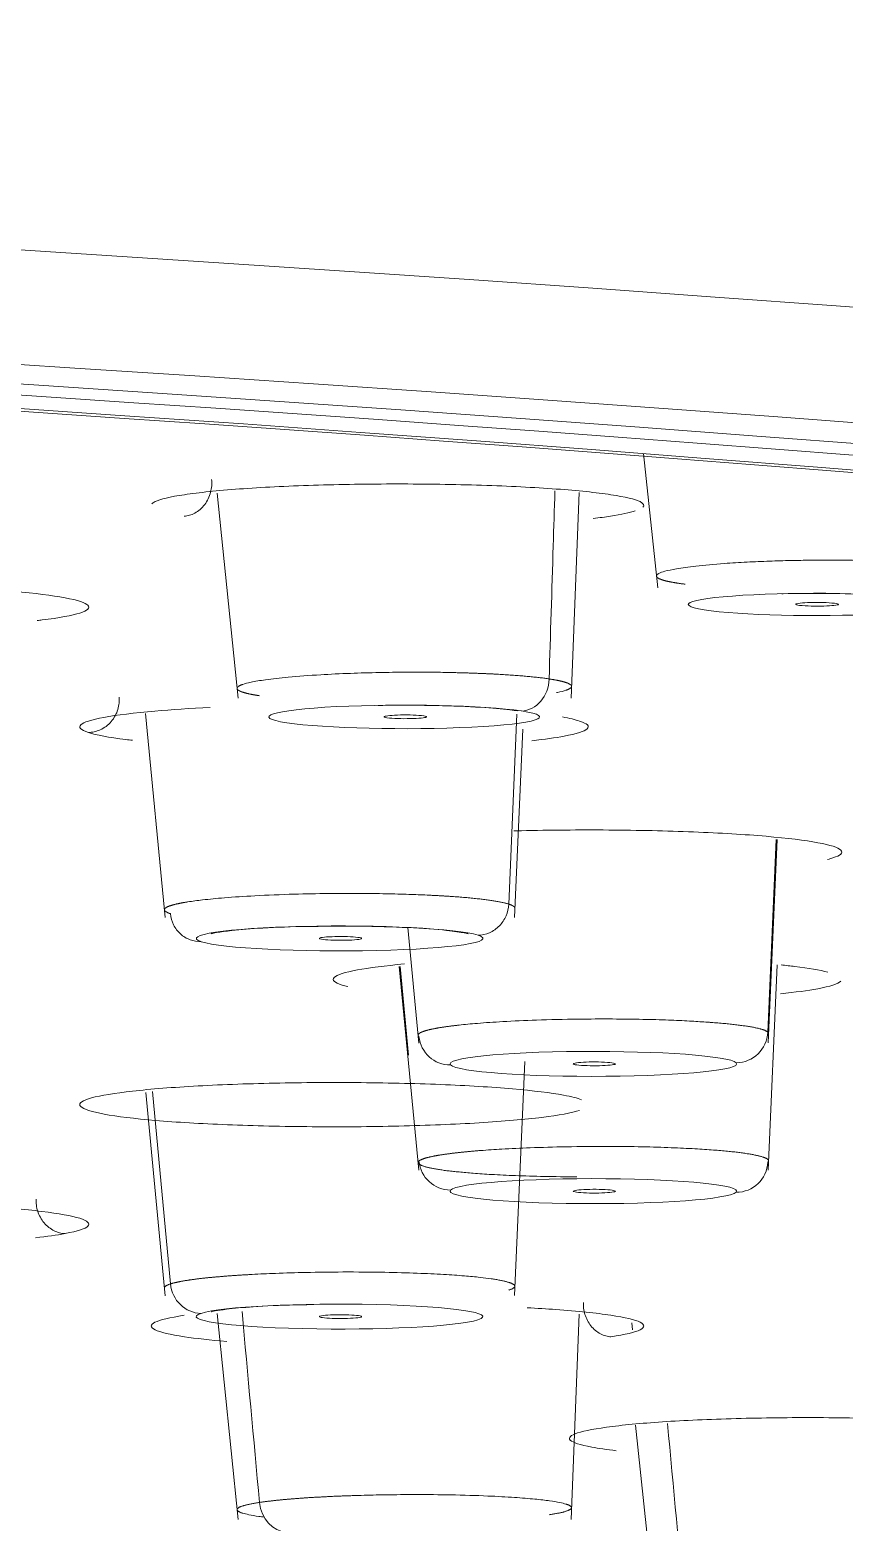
# Model space of a CAD drawing. Extents: x 19821 to 22981, y -91 to 2224.
# Drawn here: x 20763.58 to 20771.24, y 1299.75 to 1313.79 of the extents above; entities that cross this region are included whole.
import ezdxf

# ---------------------------------------------------------------- set-up
doc = ezdxf.new("R2010")
doc.units = 0
doc.header["$LTSCALE"] = 10
doc.header["$MEASUREMENT"] = 0
doc.layers.add('1', color=7, linetype='CONTINUOUS')

msp = doc.modelspace()

# ---------------------------------------------------------------- linework, layer by layer
at = {"layer": '1', "color": 7, "linetype": 'Continuous', "lineweight": 18}
for p, q in [((20769.352, 1309.8), (20769.487, 1308.537)), ((20765.344, 1309.427), (20765.54, 1307.499)), ((20768.671, 1307.5), (20768.749, 1309.434)), ((20764.67, 1307.355), (20764.854, 1305.436)), ((20768.138, 1305.437), (20768.218, 1307.207)), ((20770.602, 1306.171), (20770.522, 1304.359)), ((20770.525, 1304.257), (20770.609, 1306.17)), ((20767.136, 1305.342), (20767.241, 1304.256)), ((20767.055, 1304.975), (20767.241, 1303.059)), ((20767.144, 1304.143), (20767.063, 1304.977)), ((20770.525, 1303.059), (20770.61, 1304.992)), ((20768.138, 1301.88), (20768.237, 1304.084)), ((20764.671, 1303.792), (20764.854, 1301.879)), ((20765.344, 1301.713), (20765.54, 1299.773)), ((20768.671, 1299.774), (20768.749, 1301.707)), ((20769.277, 1300.662), (20769.487, 1298.695))]:
    msp.add_line(p, q, dxfattribs=at)
at = {"layer": '1', "color": 7, "linetype": 'Continuous', "lineweight": 13}
for p, q in [((20768.162, 1307.351), (20768.086, 1305.563)), ((20764.904, 1301.99), (20764.735, 1303.799)), ((20769.249, 1301.557), (20769.243, 1301.625))]:
    msp.add_line(p, q, dxfattribs=at)
msp.add_ellipse((20690.341, 1302.937), major_axis=(-124.486, 0), ratio=0.087156, start_param=3.139264, end_param=4.704892, dxfattribs=at)
at = {"layer": '1', "color": 7, "linetype": 'Continuous', "lineweight": 18}
for centre, major_axis, ratio, start_param, end_param in [((20690.341, 1301.967), (-123.486, 0), 0.087156, 3.213209, 4.704892), ((20690.341, 1301.967), (-121.8, 0), 0.087156, 1.570796, 4.70718), ((20690.341, 1301.967), (-120.85, 0), 0.087156, 1.570796, 4.712389), ((20690.341, 1302.016), (119.248, 0), 0.087156, 4.712389, 7.847018), ((20690.341, 1301.967), (119.464, 0), 0.087156, 4.712389, 7.853982), ((20770.974, 1308.382), (-1.2, 0), 0.087155, 3.753924, 6.892401), ((20770.972, 1308.382), (-1.2, 0), 0.087156, 0.612202, 3.750937), ((20768.206, 1307.678), (-0.045, -0.297), 0.862492, 0.173452, 1.708604), ((20767.103, 1307.324), (-1.274, 0), 0.087155, 3.666372, 6.805494), ((20767.102, 1307.324), (-1.274, 0), 0.087156, 0.524704, 3.663978), ((20766.495, 1305.24), (-1.348, 0), 0.087156, 3.403794, 6.54413), ((20766.495, 1305.24), (-1.348, 0), 0.087156, 0.262058, 3.402688), ((20770.224, 1304.369), (-0.211, -0.213), 0.992382, 0.786094, 2.312754), ((20767.538, 1304.349), (0.211, 0.213), 0.992382, 2.452909, 3.927225), ((20768.881, 1304.06), (-1.348, 0), 0.087156, 3.228904, 6.369982), ((20768.881, 1304.06), (-1.348, 0), 0.087156, 0.0876, 3.228104), ((20767.538, 1303.172), (-0.212, 0.212), 0.992426, 0.878295, 2.352611), ((20770.224, 1303.151), (0.212, -0.212), 0.992426, 5.494667, 7.021327), ((20768.881, 1302.863), (-1.348, 0), 0.087156, 3.054312, 6.195509), ((20768.881, 1302.863), (-1.348, 0), 0.087156, 6.196171, 9.336835), ((20765.192, 1302.012), (-0.093, 0.285), 0.962315, 1.340785, 2.815101), ((20766.494, 1301.683), (-1.348, 0), 0.087156, 2.879779, 6.020976), ((20766.494, 1301.683), (-1.348, 0), 0.087156, 6.021638, 9.162303), ((20690.341, 1301.967), (-123.486, 0), 0.087156, 1.570796, 3.036476), ((20765.999, 1299.953), (-0.045, 0.297), 0.862968, 1.502479, 2.967838)]:
    msp.add_ellipse(centre, major_axis=major_axis, ratio=ratio, start_param=start_param, end_param=end_param, dxfattribs=at)
at = {"layer": '1', "color": 7, "linetype": 'Continuous', "lineweight": 13}
for points, knots in [([(20765.291, 1309.556), (20765.293, 1309.537), (20765.293, 1309.518), (20765.29, 1309.478), (20765.286, 1309.457), (20765.276, 1309.416), (20765.268, 1309.396), (20765.25, 1309.357), (20765.239, 1309.338), (20765.213, 1309.304), (20765.198, 1309.288), (20765.167, 1309.261), (20765.151, 1309.25), (20765.117, 1309.232), (20765.099, 1309.225), (20765.065, 1309.216), (20765.049, 1309.213), (20765.032, 1309.212)], [0, 0, 0, 0, 0.125, 0.125, 0.25, 0.25, 0.375, 0.375, 0.5, 0.5, 0.625, 0.625, 0.75, 0.75, 0.875, 0.875, 1, 1, 1, 1]), ([(20768.52, 1309.449), (20768.514, 1309.277), (20768.496, 1308.688), (20768.478, 1308.098), (20768.465, 1307.681)], [0, 0, 0, 0, 0.292239, 1, 1, 1, 1]), ([(20764.42, 1307.511), (20764.422, 1307.493), (20764.422, 1307.474), (20764.419, 1307.434), (20764.415, 1307.414), (20764.403, 1307.373), (20764.394, 1307.353), (20764.373, 1307.315), (20764.361, 1307.297), (20764.332, 1307.263), (20764.316, 1307.248), (20764.281, 1307.222), (20764.263, 1307.212), (20764.225, 1307.194), (20764.206, 1307.188), (20764.168, 1307.18), (20764.15, 1307.178), (20764.132, 1307.177)], [0, 0, 0, 0, 0.125, 0.125, 0.25, 0.25, 0.375, 0.375, 0.5, 0.5, 0.625, 0.625, 0.75, 0.75, 0.875, 0.875, 1, 1, 1, 1]), ([(20765.192, 1305.209), (20765.156, 1305.209), (20765.121, 1305.215), (20765.054, 1305.24), (20765.023, 1305.258), (20764.971, 1305.307), (20764.949, 1305.336), (20764.917, 1305.401), (20764.907, 1305.436), (20764.904, 1305.473)], [0, 0, 0, 0, 0.25, 0.25, 0.5, 0.5, 0.75, 0.75, 1, 1, 1, 1]), ([(20767.797, 1305.27), (20767.833, 1305.271), (20767.87, 1305.279), (20767.939, 1305.309), (20767.97, 1305.331), (20768.024, 1305.385), (20768.045, 1305.417), (20768.076, 1305.487), (20768.084, 1305.525), (20768.086, 1305.563)], [0, 0, 0, 0, 0.25, 0.25, 0.5, 0.5, 0.75, 0.75, 1, 1, 1, 1]), ([(20763.912, 1302.464), (20763.896, 1302.464), (20763.878, 1302.467), (20763.844, 1302.476), (20763.826, 1302.482), (20763.792, 1302.499), (20763.775, 1302.51), (20763.743, 1302.535), (20763.728, 1302.549), (20763.701, 1302.581), (20763.69, 1302.599), (20763.67, 1302.635), (20763.662, 1302.654), (20763.649, 1302.693), (20763.645, 1302.712), (20763.64, 1302.75), (20763.64, 1302.769), (20763.64, 1302.787)], [0, 0, 0, 0, 0.125, 0.125, 0.25, 0.25, 0.375, 0.375, 0.5, 0.5, 0.625, 0.625, 0.75, 0.75, 0.875, 0.875, 1, 1, 1, 1]), ([(20768.787, 1301.816), (20768.787, 1301.798), (20768.787, 1301.78), (20768.792, 1301.742), (20768.796, 1301.723), (20768.808, 1301.684), (20768.816, 1301.665), (20768.835, 1301.629), (20768.846, 1301.611), (20768.871, 1301.58), (20768.886, 1301.565), (20768.916, 1301.54), (20768.932, 1301.529), (20768.965, 1301.512), (20768.981, 1301.506), (20769.015, 1301.497), (20769.031, 1301.494), (20769.047, 1301.493)], [0, 0, 0, 0, 0.125, 0.125, 0.25, 0.25, 0.375, 0.375, 0.5, 0.5, 0.625, 0.625, 0.75, 0.75, 0.875, 0.875, 1, 1, 1, 1])]:
    msp.add_open_spline(points, degree=3, knots=knots, dxfattribs=at)
at = {"layer": '1', "color": 7, "linetype": 'Continuous', "lineweight": 18}
for points, knots in [([(20764.73, 1309.328), (20764.736, 1309.335), (20764.779, 1309.366), (20764.994, 1309.416), (20765.523, 1309.471), (20766.232, 1309.507), (20767.036, 1309.519), (20767.844, 1309.507), (20768.569, 1309.47), (20768.907, 1309.435), (20769.047, 1309.414)], [0, 0, 0, 0, 0.039206, 0.176462, 0.313718, 0.450975, 0.588231, 0.725487, 0.862744, 1, 1, 1, 1]), ([(20769.047, 1309.414), (20769.184, 1309.393), (20769.342, 1309.356), (20769.364, 1309.314), (20769.348, 1309.297)], [0, 0, 0, 0, 0.577247, 1, 1, 1, 1]), ([(20769.276, 1309.261), (20769.224, 1309.244), (20769.107, 1309.219), (20768.939, 1309.197), (20768.879, 1309.191)], [0, 0, 0, 0, 0.672088, 1, 1, 1, 1]), ([(20769.746, 1308.572), (20769.742, 1308.573), (20769.735, 1308.574), (20769.724, 1308.575), (20769.713, 1308.576), (20769.702, 1308.578), (20769.692, 1308.579), (20769.682, 1308.581), (20769.672, 1308.582), (20769.662, 1308.584), (20769.653, 1308.585), (20769.644, 1308.587), (20769.635, 1308.588), (20769.626, 1308.59), (20769.617, 1308.592), (20769.609, 1308.593), (20769.601, 1308.595), (20769.593, 1308.596), (20769.585, 1308.598), (20769.578, 1308.6), (20769.571, 1308.601), (20769.564, 1308.603), (20769.557, 1308.605), (20769.551, 1308.607), (20769.544, 1308.608), (20769.538, 1308.61), (20769.533, 1308.612), (20769.527, 1308.613), (20769.522, 1308.615), (20769.517, 1308.617), (20769.513, 1308.619), (20769.508, 1308.621), (20769.504, 1308.622), (20769.5, 1308.624), (20769.497, 1308.626), (20769.493, 1308.628), (20769.49, 1308.63), (20769.488, 1308.632), (20769.485, 1308.633), (20769.483, 1308.635), (20769.481, 1308.637), (20769.479, 1308.639), (20769.478, 1308.641), (20769.477, 1308.643), (20769.476, 1308.645), (20769.475, 1308.647), (20769.475, 1308.649), (20769.475, 1308.65), (20769.475, 1308.652), (20769.476, 1308.654), (20769.477, 1308.656), (20769.478, 1308.658), (20769.48, 1308.66), (20769.481, 1308.662), (20769.483, 1308.664), (20769.486, 1308.666), (20769.488, 1308.668), (20769.491, 1308.67), (20769.494, 1308.672), (20769.509, 1308.68), (20769.552, 1308.695), (20769.662, 1308.719), (20769.845, 1308.744), (20770.077, 1308.765), (20770.319, 1308.78), (20770.531, 1308.789), (20770.733, 1308.795), (20770.918, 1308.798), (20771.084, 1308.799), (20771.199, 1308.798), (20771.272, 1308.797), (20771.31, 1308.797), (20771.348, 1308.796), (20771.386, 1308.796), (20771.423, 1308.795), (20771.46, 1308.794), (20771.497, 1308.793), (20771.533, 1308.792), (20771.568, 1308.791), (20771.603, 1308.79), (20771.638, 1308.789), (20771.672, 1308.787), (20771.706, 1308.786), (20771.739, 1308.784), (20771.771, 1308.783), (20771.803, 1308.781), (20771.834, 1308.779), (20771.865, 1308.778), (20771.895, 1308.776), (20771.924, 1308.774), (20771.953, 1308.772), (20771.981, 1308.77), (20772.009, 1308.767), (20772.035, 1308.765), (20772.061, 1308.763), (20772.086, 1308.761), (20772.111, 1308.758), (20772.135, 1308.756), (20772.158, 1308.753), (20772.18, 1308.751), (20772.194, 1308.749), (20772.201, 1308.748)], [0, 0, 0, 0, 0.00417, 0.008345, 0.012526, 0.016711, 0.020901, 0.025097, 0.029297, 0.033503, 0.037713, 0.041929, 0.046149, 0.050375, 0.054606, 0.058841, 0.063082, 0.067328, 0.071579, 0.075835, 0.080095, 0.084361, 0.088632, 0.092908, 0.097189, 0.101475, 0.105766, 0.110062, 0.114363, 0.118669, 0.12298, 0.127297, 0.131618, 0.135944, 0.140275, 0.144611, 0.148952, 0.153299, 0.15765, 0.162006, 0.166367, 0.170733, 0.175105, 0.179481, 0.183862, 0.188248, 0.19264, 0.197036, 0.201437, 0.205843, 0.210254, 0.214671, 0.219092, 0.223518, 0.227949, 0.232385, 0.236827, 0.241273, 0.245724, 0.25018, 0.297768, 0.355265, 0.422644, 0.499872, 0.552453, 0.60066, 0.644497, 0.683967, 0.719072, 0.749813, 0.758147, 0.766462, 0.77476, 0.78304, 0.791302, 0.799547, 0.807774, 0.815984, 0.824176, 0.832351, 0.840508, 0.848648, 0.85677, 0.864875, 0.872962, 0.881032, 0.889084, 0.897119, 0.905137, 0.913137, 0.92112, 0.929086, 0.937034, 0.944965, 0.952879, 0.960775, 0.968655, 0.976517, 0.984362, 0.992189, 1, 1, 1, 1]), ([(20759.501, 1308.428), (20759.574, 1308.445), (20759.805, 1308.483), (20760.34, 1308.529), (20761.106, 1308.561), (20761.939, 1308.568), (20762.758, 1308.549), (20763.474, 1308.506), (20763.79, 1308.467), (20763.912, 1308.444)], [0, 0, 0, 0, 0.111092, 0.259244, 0.407395, 0.555546, 0.703697, 0.851849, 1, 1, 1, 1]), ([(20763.912, 1308.444), (20764.035, 1308.421), (20764.174, 1308.374), (20764.102, 1308.3), (20763.844, 1308.253), (20763.667, 1308.232), (20763.651, 1308.23)], [0, 0, 0, 0, 0.323188, 0.646376, 0.969564, 1, 1, 1, 1]), ([(20770.655, 1308.481), (20770.658, 1308.482), (20770.79, 1308.487), (20771.099, 1308.486), (20771.513, 1308.477), (20771.783, 1308.458), (20771.893, 1308.446), (20771.919, 1308.443)], [0, 0, 0, 0, 0.008885, 0.304918, 0.605079, 0.902571, 1, 1, 1, 1]), ([(20765.741, 1307.523), (20765.737, 1307.524), (20765.73, 1307.525), (20765.72, 1307.526), (20765.711, 1307.528), (20765.701, 1307.529), (20765.692, 1307.531), (20765.683, 1307.533), (20765.674, 1307.534), (20765.666, 1307.536), (20765.657, 1307.538), (20765.649, 1307.539), (20765.641, 1307.541), (20765.634, 1307.543), (20765.626, 1307.544), (20765.619, 1307.546), (20765.613, 1307.548), (20765.606, 1307.55), (20765.6, 1307.551), (20765.594, 1307.553), (20765.588, 1307.555), (20765.582, 1307.557), (20765.577, 1307.559), (20765.572, 1307.56), (20765.567, 1307.562), (20765.563, 1307.564), (20765.559, 1307.566), (20765.555, 1307.568), (20765.551, 1307.57), (20765.548, 1307.572), (20765.545, 1307.573), (20765.542, 1307.575), (20765.54, 1307.577), (20765.537, 1307.579), (20765.535, 1307.581), (20765.534, 1307.583), (20765.532, 1307.585), (20765.531, 1307.587), (20765.531, 1307.589), (20765.53, 1307.591), (20765.53, 1307.593), (20765.53, 1307.595), (20765.531, 1307.597), (20765.531, 1307.599), (20765.532, 1307.601), (20765.534, 1307.603), (20765.535, 1307.604), (20765.537, 1307.606), (20765.539, 1307.608), (20765.542, 1307.61), (20765.545, 1307.612), (20765.548, 1307.614), (20765.551, 1307.616), (20765.555, 1307.618), (20765.559, 1307.62), (20765.563, 1307.622), (20765.568, 1307.624), (20765.573, 1307.626), (20765.578, 1307.628), (20765.602, 1307.636), (20765.661, 1307.652), (20765.799, 1307.675), (20766.014, 1307.7), (20766.29, 1307.72), (20766.585, 1307.734), (20766.857, 1307.742), (20767.104, 1307.745), (20767.32, 1307.745), (20767.464, 1307.743), (20767.55, 1307.741), (20767.589, 1307.74), (20767.628, 1307.739), (20767.666, 1307.738), (20767.704, 1307.737), (20767.741, 1307.736), (20767.778, 1307.734), (20767.815, 1307.733), (20767.851, 1307.732), (20767.886, 1307.73), (20767.921, 1307.728), (20767.955, 1307.727), (20767.988, 1307.725), (20768.021, 1307.723), (20768.053, 1307.721), (20768.084, 1307.719), (20768.115, 1307.717), (20768.145, 1307.715), (20768.175, 1307.712), (20768.203, 1307.71), (20768.231, 1307.708), (20768.258, 1307.705), (20768.284, 1307.703), (20768.31, 1307.7), (20768.335, 1307.698), (20768.359, 1307.695), (20768.382, 1307.692), (20768.404, 1307.69), (20768.425, 1307.687), (20768.446, 1307.684), (20768.459, 1307.682), (20768.465, 1307.681)], [0, 0, 0, 0, 0.004171, 0.008347, 0.012528, 0.016714, 0.020904, 0.0251, 0.029301, 0.033508, 0.037719, 0.041935, 0.046156, 0.050382, 0.054613, 0.058849, 0.06309, 0.067336, 0.071588, 0.075844, 0.080105, 0.084371, 0.088643, 0.092919, 0.0972, 0.101486, 0.105778, 0.110074, 0.114375, 0.118682, 0.122993, 0.127309, 0.131631, 0.135957, 0.140288, 0.144625, 0.148966, 0.153312, 0.157663, 0.16202, 0.166381, 0.170747, 0.175119, 0.179495, 0.183876, 0.188262, 0.192654, 0.19705, 0.201451, 0.205857, 0.210268, 0.214684, 0.219106, 0.223532, 0.227963, 0.232399, 0.23684, 0.241286, 0.245737, 0.250193, 0.2978, 0.355307, 0.422689, 0.499917, 0.562473, 0.618739, 0.668715, 0.712403, 0.749803, 0.758136, 0.766451, 0.774748, 0.783028, 0.79129, 0.799535, 0.807762, 0.815972, 0.824164, 0.832339, 0.840497, 0.848637, 0.856759, 0.864864, 0.872952, 0.881022, 0.889075, 0.897111, 0.905129, 0.91313, 0.921114, 0.92908, 0.937029, 0.944961, 0.952875, 0.960772, 0.968652, 0.976515, 0.984361, 0.992189, 1, 1, 1, 1]), ([(20768.465, 1307.681), (20768.469, 1307.68), (20768.476, 1307.679), (20768.486, 1307.678), (20768.495, 1307.676), (20768.505, 1307.675), (20768.514, 1307.673), (20768.523, 1307.671), (20768.532, 1307.67), (20768.54, 1307.668), (20768.549, 1307.666), (20768.557, 1307.665), (20768.565, 1307.663), (20768.572, 1307.661), (20768.58, 1307.66), (20768.587, 1307.658), (20768.594, 1307.656), (20768.6, 1307.654), (20768.606, 1307.653), (20768.612, 1307.651), (20768.618, 1307.649), (20768.624, 1307.647), (20768.629, 1307.645), (20768.634, 1307.644), (20768.639, 1307.642), (20768.643, 1307.64), (20768.647, 1307.638), (20768.651, 1307.636), (20768.655, 1307.634), (20768.658, 1307.632), (20768.661, 1307.63), (20768.664, 1307.629), (20768.666, 1307.627), (20768.669, 1307.625), (20768.671, 1307.623), (20768.672, 1307.621), (20768.674, 1307.619), (20768.675, 1307.617), (20768.675, 1307.615), (20768.676, 1307.613), (20768.676, 1307.611), (20768.676, 1307.609), (20768.675, 1307.607), (20768.675, 1307.605), (20768.674, 1307.603), (20768.672, 1307.601), (20768.671, 1307.599), (20768.669, 1307.597), (20768.667, 1307.595), (20768.664, 1307.594), (20768.661, 1307.592), (20768.658, 1307.59), (20768.655, 1307.588), (20768.651, 1307.586), (20768.647, 1307.584), (20768.643, 1307.582), (20768.638, 1307.58), (20768.633, 1307.578), (20768.628, 1307.576), (20768.604, 1307.568), (20768.574, 1307.559), (20768.539, 1307.552), (20768.536, 1307.552)], [0, 0, 0, 0, 0.013837, 0.027691, 0.04156, 0.055445, 0.069346, 0.083262, 0.097195, 0.111143, 0.125107, 0.139087, 0.153083, 0.167095, 0.181122, 0.195166, 0.209225, 0.223301, 0.237392, 0.251499, 0.265622, 0.279761, 0.293916, 0.308087, 0.322274, 0.336477, 0.350696, 0.364931, 0.379181, 0.393448, 0.407731, 0.422029, 0.436344, 0.450675, 0.465022, 0.479384, 0.493763, 0.508158, 0.522569, 0.536996, 0.551439, 0.565898, 0.580373, 0.594864, 0.609372, 0.623895, 0.638435, 0.65299, 0.667562, 0.68215, 0.696754, 0.711374, 0.72601, 0.740663, 0.755331, 0.770016, 0.784717, 0.799434, 0.814167, 0.828917, 0.987042, 1, 1, 1, 1]), ([(20766.856, 1307.431), (20766.887, 1307.432), (20767.062, 1307.436), (20767.416, 1307.432), (20767.819, 1307.417), (20768.06, 1307.396), (20768.149, 1307.384), (20768.171, 1307.38)], [0, 0, 0, 0, 0.062584, 0.354278, 0.647193, 0.901698, 1, 1, 1, 1]), ([(20764.132, 1307.177), (20764.057, 1307.202), (20764.013, 1307.25), (20764.232, 1307.321), (20764.694, 1307.378), (20765.088, 1307.404), (20765.278, 1307.413)], [0, 0, 0, 0, 0.263511, 0.527022, 0.790533, 1, 1, 1, 1]), ([(20768.752, 1307.285), (20768.827, 1307.26), (20768.871, 1307.212), (20768.675, 1307.148), (20768.422, 1307.113), (20768.303, 1307.1)], [0, 0, 0, 0, 0.373012, 0.746025, 1, 1, 1, 1]), ([(20764.547, 1307.104), (20764.526, 1307.106), (20764.338, 1307.128), (20764.207, 1307.153), (20764.132, 1307.177)], [0, 0, 0, 0, 0.111, 1, 1, 1, 1]), ([(20768.134, 1306.252), (20768.157, 1306.252), (20768.444, 1306.259), (20769.032, 1306.264), (20769.841, 1306.246), (20770.539, 1306.204), (20771.04, 1306.142), (20771.184, 1306.096), (20771.209, 1306.07)], [0, 0, 0, 0, 0.017504, 0.214003, 0.410502, 0.607002, 0.803501, 1, 1, 1, 1]), ([(20771.209, 1306.07), (20771.234, 1306.045), (20771.202, 1306.016), (20771.103, 1305.988), (20771.084, 1305.984)], [0, 0, 0, 0, 0.828512, 1, 1, 1, 1]), ([(20764.904, 1305.473), (20764.902, 1305.473), (20764.898, 1305.475), (20764.893, 1305.476), (20764.888, 1305.478), (20764.884, 1305.48), (20764.879, 1305.482), (20764.875, 1305.484), (20764.872, 1305.486), (20764.868, 1305.487), (20764.865, 1305.489), (20764.862, 1305.491), (20764.859, 1305.493), (20764.857, 1305.495), (20764.855, 1305.497), (20764.853, 1305.499), (20764.851, 1305.501), (20764.85, 1305.502), (20764.849, 1305.504), (20764.848, 1305.506), (20764.848, 1305.508), (20764.847, 1305.51), (20764.847, 1305.512), (20764.848, 1305.514), (20764.849, 1305.516), (20764.85, 1305.518), (20764.851, 1305.52), (20764.853, 1305.522), (20764.854, 1305.524), (20764.857, 1305.526), (20764.859, 1305.528), (20764.862, 1305.53), (20764.865, 1305.532), (20764.869, 1305.534), (20764.872, 1305.536), (20764.876, 1305.538), (20764.881, 1305.54), (20764.885, 1305.542), (20764.89, 1305.544), (20764.896, 1305.545), (20764.901, 1305.547), (20764.907, 1305.549), (20764.914, 1305.551), (20764.92, 1305.553), (20764.927, 1305.555), (20764.934, 1305.557), (20764.942, 1305.559), (20764.95, 1305.561), (20764.958, 1305.563), (20764.966, 1305.565), (20764.975, 1305.567), (20764.984, 1305.569), (20764.993, 1305.571), (20765.003, 1305.573), (20765.013, 1305.575), (20765.024, 1305.577), (20765.034, 1305.578), (20765.045, 1305.58), (20765.057, 1305.582), (20765.105, 1305.59), (20765.211, 1305.604), (20765.418, 1305.624), (20765.706, 1305.643), (20766.041, 1305.657), (20766.377, 1305.663), (20766.67, 1305.664), (20766.924, 1305.661), (20767.138, 1305.655), (20767.276, 1305.65), (20767.356, 1305.646), (20767.393, 1305.644), (20767.43, 1305.642), (20767.465, 1305.64), (20767.5, 1305.638), (20767.534, 1305.636), (20767.567, 1305.633), (20767.599, 1305.631), (20767.63, 1305.629), (20767.661, 1305.626), (20767.69, 1305.624), (20767.719, 1305.621), (20767.747, 1305.618), (20767.774, 1305.615), (20767.8, 1305.613), (20767.825, 1305.61), (20767.849, 1305.607), (20767.872, 1305.604), (20767.894, 1305.601), (20767.916, 1305.598), (20767.936, 1305.595), (20767.955, 1305.592), (20767.974, 1305.589), (20767.991, 1305.586), (20768.008, 1305.582), (20768.023, 1305.579), (20768.038, 1305.576), (20768.051, 1305.573), (20768.064, 1305.569), (20768.076, 1305.566), (20768.083, 1305.564), (20768.086, 1305.563)], [0, 0, 0, 0, 0.004078, 0.008164, 0.012259, 0.016362, 0.020473, 0.024592, 0.02872, 0.032856, 0.037, 0.041153, 0.045314, 0.049483, 0.05366, 0.057846, 0.06204, 0.066242, 0.070452, 0.074671, 0.078898, 0.083133, 0.087376, 0.091628, 0.095888, 0.100156, 0.104433, 0.108717, 0.11301, 0.117312, 0.121621, 0.125939, 0.130265, 0.134599, 0.138942, 0.143292, 0.147651, 0.152019, 0.156394, 0.160778, 0.16517, 0.16957, 0.173979, 0.178395, 0.18282, 0.187253, 0.191695, 0.196144, 0.200602, 0.205069, 0.209543, 0.214025, 0.218516, 0.223015, 0.227523, 0.232038, 0.236562, 0.241094, 0.245634, 0.250182, 0.297652, 0.355113, 0.422543, 0.499914, 0.562605, 0.61894, 0.668919, 0.712542, 0.749808, 0.758306, 0.766775, 0.775216, 0.783628, 0.792011, 0.800366, 0.808693, 0.816991, 0.82526, 0.833501, 0.841714, 0.849898, 0.858053, 0.866181, 0.874279, 0.88235, 0.890392, 0.898405, 0.90639, 0.914347, 0.922275, 0.930175, 0.938047, 0.94589, 0.953705, 0.961492, 0.96925, 0.97698, 0.984681, 0.992355, 1, 1, 1, 1]), ([(20768.086, 1305.563), (20768.088, 1305.562), (20768.091, 1305.561), (20768.096, 1305.559), (20768.101, 1305.557), (20768.106, 1305.556), (20768.11, 1305.554), (20768.114, 1305.552), (20768.118, 1305.55), (20768.122, 1305.548), (20768.125, 1305.546), (20768.128, 1305.545), (20768.13, 1305.543), (20768.133, 1305.541), (20768.135, 1305.539), (20768.137, 1305.537), (20768.139, 1305.535), (20768.14, 1305.533), (20768.141, 1305.531), (20768.142, 1305.529), (20768.142, 1305.527), (20768.142, 1305.526), (20768.142, 1305.525), (20768.142, 1305.525)], [0, 0, 0, 0, 0.048054, 0.096202, 0.144444, 0.19278, 0.24121, 0.289734, 0.338352, 0.387063, 0.435869, 0.484769, 0.533763, 0.582851, 0.632033, 0.681309, 0.730679, 0.780143, 0.829702, 0.879354, 0.929101, 0.978942, 1, 1, 1, 1]), ([(20765.285, 1305.284), (20765.285, 1305.284), (20765.292, 1305.286), (20765.343, 1305.297), (20765.49, 1305.318), (20765.776, 1305.34), (20766.093, 1305.353), (20766.299, 1305.354), (20766.352, 1305.354)], [0, 0, 0, 0, 0.048737, 0.164933, 0.351244, 0.606619, 0.899985, 1, 1, 1, 1]), ([(20766.352, 1305.354), (20766.463, 1305.356), (20766.731, 1305.357), (20767.153, 1305.344), (20767.491, 1305.32), (20767.669, 1305.293), (20767.699, 1305.286), (20767.703, 1305.284)], [0, 0, 0, 0, 0.175297, 0.43788, 0.697772, 0.885888, 1, 1, 1, 1]), ([(20766.444, 1304.874), (20766.47, 1304.899), (20766.612, 1304.944), (20766.922, 1304.983), (20767.104, 1305)], [0, 0, 0, 0, 0.516346, 1, 1, 1, 1]), ([(20770.647, 1304.991), (20770.692, 1304.986), (20770.874, 1304.965), (20771.012, 1304.942), (20771.087, 1304.923)], [0, 0, 0, 0, 0.236917, 1, 1, 1, 1]), ([(20766.571, 1304.787), (20766.551, 1304.791), (20766.449, 1304.82), (20766.419, 1304.848), (20766.444, 1304.874)], [0, 0, 0, 0, 0.173126, 1, 1, 1, 1]), ([(20771.209, 1304.837), (20771.183, 1304.812), (20771.052, 1304.771), (20770.782, 1304.734), (20770.641, 1304.72)], [0, 0, 0, 0, 0.563346, 1, 1, 1, 1]), ([(20767.24, 1304.318), (20767.239, 1304.319), (20767.238, 1304.32), (20767.237, 1304.322), (20767.236, 1304.323), (20767.235, 1304.325), (20767.234, 1304.327), (20767.234, 1304.329), (20767.234, 1304.331), (20767.234, 1304.333), (20767.234, 1304.335), (20767.235, 1304.337), (20767.236, 1304.338), (20767.238, 1304.34), (20767.239, 1304.342), (20767.241, 1304.344), (20767.243, 1304.346), (20767.246, 1304.348), (20767.249, 1304.35), (20767.252, 1304.352), (20767.255, 1304.354), (20767.259, 1304.356), (20767.262, 1304.357), (20767.267, 1304.359), (20767.271, 1304.361), (20767.276, 1304.363), (20767.281, 1304.365), (20767.287, 1304.367), (20767.292, 1304.369), (20767.298, 1304.371), (20767.305, 1304.373), (20767.311, 1304.375), (20767.318, 1304.376), (20767.326, 1304.378), (20767.333, 1304.38), (20767.341, 1304.382), (20767.349, 1304.384), (20767.357, 1304.386), (20767.366, 1304.388), (20767.375, 1304.39), (20767.385, 1304.391), (20767.394, 1304.393), (20767.404, 1304.395), (20767.415, 1304.397), (20767.425, 1304.399), (20767.436, 1304.401), (20767.447, 1304.402), (20767.459, 1304.404), (20767.47, 1304.406), (20767.482, 1304.408), (20767.495, 1304.41), (20767.507, 1304.411), (20767.52, 1304.413), (20767.534, 1304.415), (20767.547, 1304.417), (20767.561, 1304.418), (20767.575, 1304.42), (20767.59, 1304.422), (20767.604, 1304.423), (20767.666, 1304.43), (20767.799, 1304.443), (20768.04, 1304.459), (20768.358, 1304.474), (20768.711, 1304.482), (20769.052, 1304.483), (20769.339, 1304.48), (20769.581, 1304.473), (20769.779, 1304.464), (20769.903, 1304.456), (20769.973, 1304.451), (20770.006, 1304.449), (20770.037, 1304.446), (20770.068, 1304.444), (20770.098, 1304.441), (20770.126, 1304.439), (20770.154, 1304.436), (20770.181, 1304.433), (20770.207, 1304.43), (20770.232, 1304.427), (20770.255, 1304.424), (20770.278, 1304.421), (20770.3, 1304.418), (20770.321, 1304.415), (20770.341, 1304.412), (20770.36, 1304.409), (20770.378, 1304.406), (20770.395, 1304.402), (20770.41, 1304.399), (20770.425, 1304.396), (20770.439, 1304.393), (20770.452, 1304.389), (20770.464, 1304.386), (20770.475, 1304.383), (20770.484, 1304.379), (20770.493, 1304.376), (20770.501, 1304.372), (20770.508, 1304.369), (20770.514, 1304.365), (20770.519, 1304.362), (20770.521, 1304.36), (20770.522, 1304.359)], [0, 0, 0, 0, 0.004078, 0.008164, 0.012259, 0.016362, 0.020473, 0.024592, 0.02872, 0.032856, 0.037, 0.041152, 0.045313, 0.049482, 0.053659, 0.057845, 0.062039, 0.066241, 0.070451, 0.07467, 0.078897, 0.083132, 0.087375, 0.091627, 0.095887, 0.100155, 0.104432, 0.108716, 0.113009, 0.117311, 0.12162, 0.125938, 0.130264, 0.134598, 0.138941, 0.143291, 0.147651, 0.152018, 0.156393, 0.160777, 0.165169, 0.16957, 0.173978, 0.178395, 0.18282, 0.187253, 0.191695, 0.196144, 0.200602, 0.205069, 0.209543, 0.214026, 0.218517, 0.223016, 0.227523, 0.232039, 0.236563, 0.241095, 0.245635, 0.250184, 0.297654, 0.355114, 0.422544, 0.499915, 0.562606, 0.61894, 0.668919, 0.712542, 0.749809, 0.758306, 0.766775, 0.775216, 0.783628, 0.792011, 0.800366, 0.808692, 0.81699, 0.82526, 0.8335, 0.841713, 0.849897, 0.858052, 0.86618, 0.874278, 0.882349, 0.89039, 0.898404, 0.906389, 0.914346, 0.922274, 0.930174, 0.938046, 0.945889, 0.953704, 0.961491, 0.969249, 0.976979, 0.984681, 0.992355, 1, 1, 1, 1]), ([(20764.132, 1303.731), (20764.207, 1303.755), (20764.445, 1303.799), (20765.047, 1303.851), (20765.825, 1303.882), (20766.647, 1303.888), (20767.466, 1303.87), (20768.153, 1303.828), (20768.582, 1303.776), (20768.732, 1303.738), (20768.771, 1303.723)], [0, 0, 0, 0, 0.131405, 0.26281, 0.394215, 0.52562, 0.657025, 0.78843, 0.919835, 1, 1, 1, 1]), ([(20767.24, 1303.145), (20767.241, 1303.146), (20767.242, 1303.147), (20767.244, 1303.149), (20767.247, 1303.151), (20767.25, 1303.153), (20767.253, 1303.154), (20767.256, 1303.156), (20767.26, 1303.158), (20767.264, 1303.16), (20767.268, 1303.162), (20767.272, 1303.164), (20767.277, 1303.165), (20767.282, 1303.167), (20767.287, 1303.169), (20767.293, 1303.171), (20767.299, 1303.173), (20767.305, 1303.175), (20767.311, 1303.176), (20767.318, 1303.178), (20767.325, 1303.18), (20767.333, 1303.182), (20767.34, 1303.184), (20767.348, 1303.186), (20767.356, 1303.187), (20767.365, 1303.189), (20767.374, 1303.191), (20767.383, 1303.193), (20767.392, 1303.195), (20767.402, 1303.196), (20767.412, 1303.198), (20767.422, 1303.2), (20767.432, 1303.202), (20767.443, 1303.203), (20767.454, 1303.205), (20767.466, 1303.207), (20767.477, 1303.209), (20767.489, 1303.21), (20767.502, 1303.212), (20767.514, 1303.214), (20767.527, 1303.215), (20767.54, 1303.217), (20767.553, 1303.219), (20767.567, 1303.22), (20767.581, 1303.222), (20767.595, 1303.224), (20767.61, 1303.225), (20767.624, 1303.227), (20767.639, 1303.229), (20767.655, 1303.23), (20767.67, 1303.232), (20767.686, 1303.233), (20767.702, 1303.235), (20767.719, 1303.236), (20767.735, 1303.238), (20767.752, 1303.239), (20767.769, 1303.241), (20767.787, 1303.242), (20767.804, 1303.244), (20767.879, 1303.249), (20768.032, 1303.26), (20768.3, 1303.272), (20768.64, 1303.282), (20769.001, 1303.285), (20769.335, 1303.281), (20769.608, 1303.273), (20769.831, 1303.262), (20770.006, 1303.251), (20770.112, 1303.241), (20770.171, 1303.235), (20770.198, 1303.233), (20770.224, 1303.23), (20770.248, 1303.227), (20770.272, 1303.224), (20770.295, 1303.221), (20770.316, 1303.217), (20770.337, 1303.214), (20770.356, 1303.211), (20770.375, 1303.208), (20770.392, 1303.205), (20770.409, 1303.201), (20770.424, 1303.198), (20770.438, 1303.195), (20770.451, 1303.191), (20770.464, 1303.188), (20770.475, 1303.184), (20770.485, 1303.181), (20770.494, 1303.177), (20770.502, 1303.174), (20770.509, 1303.171), (20770.514, 1303.167), (20770.519, 1303.164), (20770.523, 1303.16), (20770.526, 1303.157), (20770.528, 1303.153), (20770.529, 1303.15), (20770.529, 1303.146), (20770.527, 1303.143), (20770.525, 1303.139), (20770.523, 1303.137), (20770.522, 1303.136)], [0, 0, 0, 0, 0.004078, 0.008164, 0.012259, 0.016362, 0.020473, 0.024592, 0.02872, 0.032856, 0.037, 0.041152, 0.045313, 0.049482, 0.053659, 0.057845, 0.062039, 0.066241, 0.070451, 0.07467, 0.078897, 0.083132, 0.087375, 0.091627, 0.095887, 0.100155, 0.104432, 0.108716, 0.113009, 0.117311, 0.12162, 0.125938, 0.130264, 0.134598, 0.138941, 0.143291, 0.147651, 0.152018, 0.156393, 0.160777, 0.165169, 0.16957, 0.173978, 0.178395, 0.18282, 0.187253, 0.191695, 0.196144, 0.200602, 0.205069, 0.209543, 0.214026, 0.218517, 0.223016, 0.227523, 0.232039, 0.236563, 0.241095, 0.245635, 0.250184, 0.297654, 0.355114, 0.422544, 0.499915, 0.562606, 0.61894, 0.668919, 0.712542, 0.749809, 0.758306, 0.766775, 0.775216, 0.783628, 0.792011, 0.800366, 0.808692, 0.81699, 0.82526, 0.8335, 0.841713, 0.849897, 0.858052, 0.86618, 0.874278, 0.882349, 0.89039, 0.898404, 0.906389, 0.914346, 0.922274, 0.930174, 0.938046, 0.945889, 0.953704, 0.961491, 0.969249, 0.976979, 0.984681, 0.992355, 1, 1, 1, 1]), ([(20768.726, 1302.998), (20768.622, 1302.998), (20768.423, 1303), (20768.154, 1303.008), (20767.931, 1303.019), (20767.756, 1303.03), (20767.65, 1303.04), (20767.591, 1303.046), (20767.565, 1303.048), (20767.539, 1303.051), (20767.514, 1303.054), (20767.49, 1303.057), (20767.468, 1303.06), (20767.446, 1303.064), (20767.425, 1303.067), (20767.406, 1303.07), (20767.387, 1303.073), (20767.37, 1303.076), (20767.354, 1303.08), (20767.338, 1303.083), (20767.324, 1303.086), (20767.311, 1303.09), (20767.299, 1303.093), (20767.288, 1303.097), (20767.278, 1303.1), (20767.269, 1303.104), (20767.261, 1303.107), (20767.254, 1303.11), (20767.248, 1303.114), (20767.243, 1303.117), (20767.239, 1303.121), (20767.236, 1303.124), (20767.235, 1303.128), (20767.234, 1303.131), (20767.234, 1303.135), (20767.235, 1303.138), (20767.237, 1303.142), (20767.239, 1303.144), (20767.24, 1303.145)], [0, 0, 0, 0, 0.121637, 0.23484, 0.335236, 0.422803, 0.497527, 0.514595, 0.531605, 0.548559, 0.565455, 0.582294, 0.599076, 0.6158, 0.632468, 0.649078, 0.665631, 0.682127, 0.698565, 0.714947, 0.731271, 0.747537, 0.763746, 0.779898, 0.795993, 0.81203, 0.82801, 0.843933, 0.859798, 0.875606, 0.891356, 0.907049, 0.922684, 0.938262, 0.953783, 0.969246, 0.984652, 1, 1, 1, 1]), ([(20759.854, 1302.68), (20759.917, 1302.687), (20760.168, 1302.711), (20760.719, 1302.745), (20761.547, 1302.764), (20762.369, 1302.757), (20763.138, 1302.726), (20763.732, 1302.675), (20764.098, 1302.609), (20764.175, 1302.533), (20764.034, 1302.487), (20763.912, 1302.464)], [0, 0, 0, 0, 0.044334, 0.163792, 0.28325, 0.402709, 0.522167, 0.641625, 0.761083, 0.880542, 1, 1, 1, 1]), ([(20764.904, 1301.99), (20764.905, 1301.991), (20764.909, 1301.992), (20764.915, 1301.994), (20764.921, 1301.996), (20764.927, 1301.997), (20764.934, 1301.999), (20764.941, 1302.001), (20764.948, 1302.003), (20764.956, 1302.004), (20764.964, 1302.006), (20764.972, 1302.008), (20764.98, 1302.01), (20764.989, 1302.011), (20764.997, 1302.013), (20765.007, 1302.015), (20765.016, 1302.017), (20765.026, 1302.018), (20765.036, 1302.02), (20765.046, 1302.022), (20765.057, 1302.023), (20765.067, 1302.025), (20765.078, 1302.027), (20765.09, 1302.028), (20765.101, 1302.03), (20765.113, 1302.032), (20765.126, 1302.033), (20765.138, 1302.035), (20765.151, 1302.037), (20765.164, 1302.038), (20765.177, 1302.04), (20765.19, 1302.041), (20765.204, 1302.043), (20765.218, 1302.045), (20765.233, 1302.046), (20765.247, 1302.048), (20765.262, 1302.049), (20765.277, 1302.051), (20765.293, 1302.052), (20765.308, 1302.054), (20765.324, 1302.055), (20765.34, 1302.057), (20765.356, 1302.058), (20765.373, 1302.059), (20765.39, 1302.061), (20765.407, 1302.062), (20765.424, 1302.064), (20765.442, 1302.065), (20765.46, 1302.066), (20765.478, 1302.068), (20765.496, 1302.069), (20765.515, 1302.07), (20765.534, 1302.071), (20765.553, 1302.073), (20765.572, 1302.074), (20765.591, 1302.075), (20765.611, 1302.076), (20765.631, 1302.077), (20765.651, 1302.079), (20765.735, 1302.083), (20765.906, 1302.091), (20766.192, 1302.099), (20766.542, 1302.104), (20766.9, 1302.101), (20767.219, 1302.092), (20767.469, 1302.08), (20767.665, 1302.067), (20767.812, 1302.053), (20767.897, 1302.042), (20767.943, 1302.035), (20767.963, 1302.032), (20767.983, 1302.029), (20768.001, 1302.025), (20768.018, 1302.022), (20768.034, 1302.019), (20768.049, 1302.015), (20768.062, 1302.012), (20768.075, 1302.008), (20768.087, 1302.005), (20768.097, 1302.001), (20768.106, 1301.998), (20768.115, 1301.994), (20768.122, 1301.991), (20768.128, 1301.987), (20768.133, 1301.984), (20768.137, 1301.98), (20768.14, 1301.977), (20768.141, 1301.973), (20768.142, 1301.97), (20768.142, 1301.966), (20768.141, 1301.962), (20768.139, 1301.959), (20768.135, 1301.955), (20768.131, 1301.952), (20768.126, 1301.949), (20768.12, 1301.945), (20768.113, 1301.942), (20768.105, 1301.938), (20768.096, 1301.935), (20768.089, 1301.933), (20768.086, 1301.932)], [0, 0, 0, 0, 0.004078, 0.008164, 0.012259, 0.016362, 0.020473, 0.024592, 0.02872, 0.032856, 0.037, 0.041152, 0.045313, 0.049482, 0.053659, 0.057845, 0.062039, 0.066241, 0.070451, 0.07467, 0.078897, 0.083132, 0.087375, 0.091627, 0.095887, 0.100155, 0.104432, 0.108716, 0.113009, 0.117311, 0.12162, 0.125938, 0.130264, 0.134598, 0.138941, 0.143291, 0.147651, 0.152018, 0.156393, 0.160777, 0.165169, 0.16957, 0.173978, 0.178395, 0.18282, 0.187253, 0.191695, 0.196144, 0.200602, 0.205069, 0.209543, 0.214026, 0.218517, 0.223016, 0.227523, 0.232039, 0.236563, 0.241095, 0.245635, 0.250184, 0.297654, 0.355114, 0.422544, 0.499915, 0.562606, 0.61894, 0.668919, 0.712542, 0.749809, 0.758306, 0.766775, 0.775216, 0.783628, 0.792011, 0.800366, 0.808692, 0.81699, 0.82526, 0.8335, 0.841713, 0.849897, 0.858052, 0.86618, 0.874278, 0.882349, 0.89039, 0.898404, 0.906389, 0.914346, 0.922274, 0.930174, 0.938046, 0.945889, 0.953704, 0.961491, 0.969249, 0.976979, 0.984681, 0.992355, 1, 1, 1, 1]), ([(20764.847, 1301.952), (20764.847, 1301.952), (20764.847, 1301.953), (20764.847, 1301.956), (20764.849, 1301.959), (20764.851, 1301.963), (20764.854, 1301.966), (20764.858, 1301.97), (20764.864, 1301.973), (20764.87, 1301.977), (20764.877, 1301.98), (20764.885, 1301.984), (20764.894, 1301.987), (20764.9, 1301.989), (20764.904, 1301.99)], [0, 0, 0, 0, 0.008748, 0.100516, 0.191954, 0.283061, 0.373837, 0.464282, 0.554397, 0.64418, 0.733632, 0.822752, 0.911542, 1, 1, 1, 1]), ([(20765.433, 1301.449), (20765.278, 1301.462), (20764.976, 1301.496), (20764.711, 1301.558), (20764.713, 1301.631), (20764.895, 1301.674), (20765.032, 1301.695)], [0, 0, 0, 0, 0.211454, 0.474302, 0.737151, 1, 1, 1, 1]), ([(20765.286, 1301.728), (20765.289, 1301.729), (20765.315, 1301.735), (20765.444, 1301.756), (20765.686, 1301.777), (20765.985, 1301.793), (20766.192, 1301.795), (20766.252, 1301.796)], [0, 0, 0, 0, 0.149829, 0.313786, 0.572127, 0.878307, 1, 1, 1, 1]), ([(20768.258, 1301.766), (20768.353, 1301.761), (20768.661, 1301.742), (20769.085, 1301.698), (20769.369, 1301.631), (20769.366, 1301.558), (20769.184, 1301.514), (20769.047, 1301.493)], [0, 0, 0, 0, 0.094097, 0.320573, 0.547049, 0.773524, 1, 1, 1, 1]), ([(20769.06, 1300.65), (20769.217, 1300.669), (20769.578, 1300.701), (20770.309, 1300.73), (20771.097, 1300.736), (20771.87, 1300.718), (20772.519, 1300.678), (20772.972, 1300.622), (20773.122, 1300.574), (20773.139, 1300.547), (20773.14, 1300.543)], [0, 0, 0, 0, 0.139565, 0.27913, 0.418694, 0.558259, 0.697824, 0.837389, 0.976954, 1, 1, 1, 1]), ([(20769.097, 1300.421), (20769.007, 1300.432), (20768.796, 1300.463), (20768.618, 1300.52), (20768.69, 1300.59), (20768.908, 1300.63), (20769.06, 1300.65)], [0, 0, 0, 0, 0.161788, 0.441192, 0.720596, 1, 1, 1, 1]), ([(20765.741, 1299.935), (20765.744, 1299.935), (20765.751, 1299.936), (20765.762, 1299.938), (20765.773, 1299.94), (20765.784, 1299.941), (20765.795, 1299.943), (20765.807, 1299.944), (20765.819, 1299.946), (20765.831, 1299.947), (20765.843, 1299.948), (20765.856, 1299.95), (20765.868, 1299.951), (20765.881, 1299.953), (20765.895, 1299.954), (20765.908, 1299.956), (20765.922, 1299.957), (20765.936, 1299.958), (20765.95, 1299.96), (20765.965, 1299.961), (20765.979, 1299.962), (20765.994, 1299.964), (20766.009, 1299.965), (20766.024, 1299.966), (20766.04, 1299.968), (20766.056, 1299.969), (20766.071, 1299.97), (20766.088, 1299.972), (20766.104, 1299.973), (20766.12, 1299.974), (20766.137, 1299.975), (20766.154, 1299.976), (20766.171, 1299.978), (20766.188, 1299.979), (20766.206, 1299.98), (20766.224, 1299.981), (20766.241, 1299.982), (20766.259, 1299.983), (20766.278, 1299.984), (20766.296, 1299.985), (20766.315, 1299.986), (20766.333, 1299.987), (20766.352, 1299.988), (20766.371, 1299.989), (20766.391, 1299.99), (20766.41, 1299.991), (20766.429, 1299.992), (20766.449, 1299.993), (20766.469, 1299.994), (20766.489, 1299.995), (20766.509, 1299.995), (20766.529, 1299.996), (20766.55, 1299.997), (20766.57, 1299.998), (20766.591, 1299.998), (20766.612, 1299.999), (20766.633, 1300), (20766.654, 1300.001), (20766.675, 1300.001), (20766.764, 1300.004), (20766.942, 1300.007), (20767.228, 1300.01), (20767.558, 1300.007), (20767.875, 1299.997), (20768.138, 1299.983), (20768.331, 1299.967), (20768.47, 1299.951), (20768.564, 1299.935), (20768.611, 1299.923), (20768.632, 1299.916), (20768.642, 1299.913), (20768.65, 1299.91), (20768.657, 1299.906), (20768.662, 1299.903), (20768.667, 1299.9), (20768.671, 1299.896), (20768.674, 1299.893), (20768.675, 1299.89), (20768.676, 1299.886), (20768.676, 1299.883), (20768.674, 1299.879), (20768.672, 1299.876), (20768.668, 1299.873), (20768.664, 1299.869), (20768.658, 1299.866), (20768.652, 1299.863), (20768.645, 1299.859), (20768.636, 1299.856), (20768.627, 1299.853), (20768.617, 1299.85), (20768.605, 1299.846), (20768.593, 1299.843), (20768.58, 1299.84), (20768.567, 1299.837), (20768.552, 1299.834), (20768.536, 1299.831), (20768.52, 1299.828), (20768.502, 1299.825), (20768.484, 1299.822), (20768.472, 1299.82), (20768.465, 1299.819)], [0, 0, 0, 0, 0.004171, 0.008347, 0.012528, 0.016714, 0.020904, 0.0251, 0.029301, 0.033508, 0.037719, 0.041935, 0.046156, 0.050382, 0.054613, 0.058849, 0.06309, 0.067336, 0.071588, 0.075844, 0.080105, 0.084371, 0.088643, 0.092919, 0.0972, 0.101486, 0.105778, 0.110074, 0.114375, 0.118682, 0.122993, 0.127309, 0.131631, 0.135957, 0.140288, 0.144625, 0.148966, 0.153312, 0.157663, 0.16202, 0.166381, 0.170747, 0.175119, 0.179495, 0.183876, 0.188262, 0.192654, 0.19705, 0.201451, 0.205857, 0.210268, 0.214684, 0.219106, 0.223532, 0.227963, 0.232399, 0.23684, 0.241286, 0.245737, 0.250193, 0.2978, 0.355307, 0.422689, 0.499917, 0.562473, 0.618739, 0.668715, 0.712403, 0.749803, 0.758136, 0.766451, 0.774748, 0.783028, 0.79129, 0.799535, 0.807762, 0.815972, 0.824164, 0.832339, 0.840497, 0.848637, 0.856759, 0.864864, 0.872952, 0.881022, 0.889075, 0.897111, 0.905129, 0.91313, 0.921114, 0.92908, 0.937029, 0.944961, 0.952875, 0.960772, 0.968652, 0.976515, 0.984361, 0.992189, 1, 1, 1, 1]), ([(20765.785, 1299.797), (20765.767, 1299.799), (20765.713, 1299.806), (20765.642, 1299.819), (20765.595, 1299.83), (20765.573, 1299.837), (20765.564, 1299.84), (20765.556, 1299.844), (20765.549, 1299.847), (20765.544, 1299.85), (20765.539, 1299.854), (20765.535, 1299.857), (20765.532, 1299.861), (20765.531, 1299.864), (20765.53, 1299.867), (20765.53, 1299.871), (20765.532, 1299.874), (20765.534, 1299.877), (20765.538, 1299.881), (20765.542, 1299.884), (20765.547, 1299.887), (20765.554, 1299.891), (20765.561, 1299.894), (20765.57, 1299.897), (20765.579, 1299.901), (20765.589, 1299.904), (20765.6, 1299.907), (20765.613, 1299.91), (20765.626, 1299.914), (20765.639, 1299.917), (20765.654, 1299.92), (20765.67, 1299.923), (20765.686, 1299.926), (20765.704, 1299.929), (20765.722, 1299.932), (20765.734, 1299.934), (20765.741, 1299.935)], [0, 0, 0, 0, 0.054938, 0.179531, 0.286044, 0.3098, 0.333508, 0.357167, 0.380778, 0.404341, 0.427856, 0.451323, 0.474741, 0.498111, 0.521433, 0.544707, 0.567932, 0.591109, 0.614237, 0.637317, 0.660349, 0.683332, 0.706267, 0.729153, 0.751991, 0.77478, 0.79752, 0.820213, 0.842856, 0.865451, 0.887998, 0.910495, 0.932945, 0.955345, 0.977697, 1, 1, 1, 1])]:
    msp.add_open_spline(points, degree=3, knots=knots, dxfattribs=at)
for points in [[(20771.15, 1308.393), (20771.116, 1308.396), (20771.046, 1308.401), (20770.917, 1308.401), (20770.819, 1308.394), (20770.771, 1308.384), (20770.796, 1308.377), (20770.821, 1308.373)], [(20770.821, 1308.373), (20770.855, 1308.37), (20770.925, 1308.365), (20771.055, 1308.365), (20771.152, 1308.372), (20771.201, 1308.382), (20771.175, 1308.389), (20771.15, 1308.393)], [(20767.287, 1307.333), (20767.257, 1307.337), (20767.192, 1307.342), (20767.062, 1307.343), (20766.959, 1307.337), (20766.901, 1307.327), (20766.919, 1307.32), (20766.94, 1307.316)], [(20766.94, 1307.316), (20766.97, 1307.312), (20767.035, 1307.307), (20767.165, 1307.307), (20767.268, 1307.312), (20767.326, 1307.322), (20767.308, 1307.329), (20767.287, 1307.333)], [(20768.59, 1307.323), (20768.657, 1307.311), (20768.711, 1307.298), (20768.752, 1307.285)], [(20766.697, 1305.245), (20766.679, 1305.249), (20766.631, 1305.255), (20766.508, 1305.259), (20766.392, 1305.256), (20766.306, 1305.248), (20766.302, 1305.24), (20766.31, 1305.236)], [(20766.31, 1305.236), (20766.329, 1305.231), (20766.376, 1305.225), (20766.5, 1305.222), (20766.615, 1305.224), (20766.701, 1305.233), (20766.706, 1305.24), (20766.697, 1305.245)], [(20769.09, 1304.062), (20769.08, 1304.066), (20769.046, 1304.073), (20768.931, 1304.079), (20768.812, 1304.078), (20768.711, 1304.071), (20768.691, 1304.063), (20768.691, 1304.059)], [(20768.691, 1304.059), (20768.7, 1304.054), (20768.735, 1304.047), (20768.85, 1304.042), (20768.969, 1304.043), (20769.07, 1304.05), (20769.089, 1304.057), (20769.09, 1304.062)], [(20768.752, 1303.623), (20768.676, 1303.598), (20768.438, 1303.555), (20767.837, 1303.502), (20767.058, 1303.471), (20766.236, 1303.465), (20765.418, 1303.484), (20764.731, 1303.525), (20764.237, 1303.585), (20764.011, 1303.659), (20764.057, 1303.706), (20764.132, 1303.731)], [(20769.09, 1302.861), (20769.089, 1302.865), (20769.069, 1302.873), (20768.967, 1302.88), (20768.847, 1302.881), (20768.734, 1302.875), (20768.7, 1302.868), (20768.691, 1302.864)], [(20768.691, 1302.864), (20768.692, 1302.86), (20768.711, 1302.852), (20768.814, 1302.845), (20768.933, 1302.844), (20769.047, 1302.85), (20769.081, 1302.857), (20769.09, 1302.861)], [(20763.912, 1302.464), (20763.835, 1302.449), (20763.742, 1302.436), (20763.635, 1302.424)], [(20766.31, 1301.687), (20766.302, 1301.683), (20766.307, 1301.675), (20766.394, 1301.667), (20766.51, 1301.664), (20766.632, 1301.668), (20766.679, 1301.674), (20766.697, 1301.678)], [(20766.697, 1301.678), (20766.706, 1301.683), (20766.701, 1301.69), (20766.613, 1301.699), (20766.497, 1301.701), (20766.375, 1301.698), (20766.328, 1301.692), (20766.31, 1301.687)]]:
    msp.add_open_spline(points, degree=3, dxfattribs=at)
at = {"layer": '1', "color": 7, "linetype": 'Continuous', "lineweight": 13}
for points in [[(20765.741, 1299.935), (20765.686, 1300.534), (20765.631, 1301.133), (20765.577, 1301.732)], [(20769.746, 1298.881), (20769.69, 1299.48), (20769.634, 1300.079), (20769.578, 1300.678)]]:
    msp.add_open_spline(points, degree=3, dxfattribs=at)

doc.saveas('drawing.dxf')
